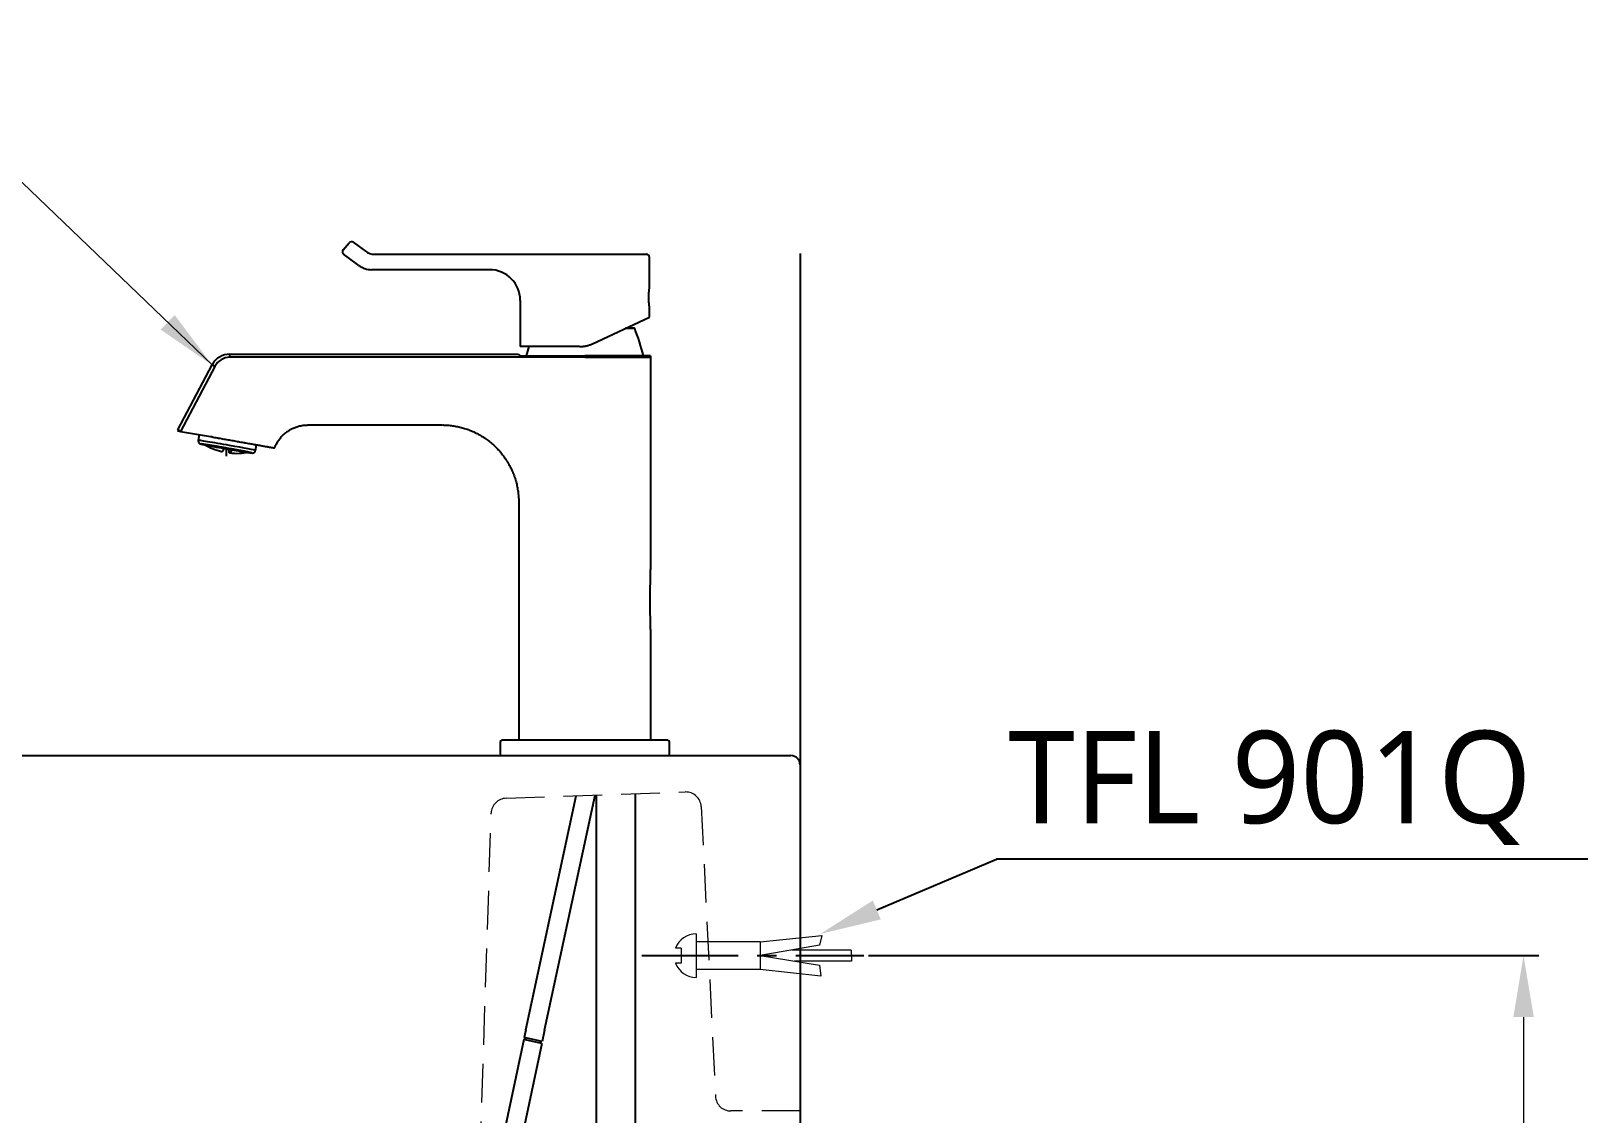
# Model space of a CAD drawing. Header units: inches. Extents: x 2493 to 5701, y -10839 to -8711.
# Drawn here: x 4399 to 4905, y -10025 to -9673 of the extents above; entities that cross this region are included whole.
import ezdxf

# ---------------------------------------------------------------- set-up
doc = ezdxf.new("R2010")
doc.units = ezdxf.units.IN
doc.header["$LTSCALE"] = 50
doc.header["$MEASUREMENT"] = 0
doc.linetypes.add('CENTER', pattern=[2, 1.25, -0.25, 0.25, -0.25])
doc.linetypes.add('HIDDEN', pattern=[0.375, 0.25, -0.125])
for name, color, linetype in [('1', 1, 'Continuous'), ('10', 7, 'Continuous'), ('6', 6, 'Continuous'), ('BATH', 4, 'Continuous')]:
    doc.layers.add(name, color=color, linetype=linetype)
doc.styles.get("Standard").update_dxf_attribs({"font": 'NanumGothic.ttf'})
doc.dimstyles.get("Standard").update_dxf_attribs({"dimtxt": 20, "dimasz": 20, "dimexe": 5, "dimexo": 1.5, "dimgap": 10, "dimtad": 0, "dimtoh": 1, "dimdec": 0, "dimzin": 0, "dimdsep": 46, "dimtxsty": 'Standard', "dimcen": 0, "dimclrd": 3, "dimclre": 3, "dimclrt": 2, "dimadec": 0, "dimazin": 3, "dimtfac": 1, "dimtdec": 0, "dimtofl": 0, "dimtmove": 0, "dimatfit": 3, "dimfxl": 0, "dimtolj": 1, "dimtzin": 0, "dimlwd": 0, "dimlwe": 25, "dimarcsym": 0})
doc.dimstyles.new('Standard$0', dxfattribs={"dimtxt": 0.18, "dimasz": 0.18, "dimexe": 0.18, "dimexo": 0.0625, "dimgap": 0.09, "dimtad": 0, "dimtih": 1, "dimtoh": 1, "dimdec": 4, "dimzin": 0, "dimdsep": 46, "dimtxsty": 'Standard', "dimcen": 0.09, "dimadec": 0, "dimazin": 0, "dimtfac": 1, "dimtdec": 4, "dimtofl": 0, "dimtmove": 0, "dimatfit": 3, "dimfxl": 0, "dimtolj": 1, "dimtzin": 0, "dimarcsym": 0})

# ---------------------------------------------------------------- blocks, each defined once
blk = doc.blocks.new('*D31')
at = {"color": 3, "linetype": 'Continuous', "lineweight": 25}
for p, q in [((4670.9, -9973.14), (4888.89, -9973.14)), ((4650.21, -10668.14), (4888.89, -10668.14))]:
    blk.add_line(p, q, dxfattribs=at)
at = {"color": 3, "linetype": 'Continuous', "lineweight": 0}
for p, q in [((4883.89, -9993.14), (4883.89, -10269.7)), ((4883.89, -10648.14), (4883.89, -10361.68))]:
    blk.add_line(p, q, dxfattribs=at)
at = {"color": 3}
for points in [[(4880.56, -9993.14), (4887.23, -9993.14), (4883.89, -9973.14)], [(4880.56, -10648.14), (4887.23, -10648.14), (4883.89, -10668.14)]]:
    blk.add_solid(points, dxfattribs=at)
at = {"layer": 'DEFPOINTS', "color": 0}
for p in [(4669.4, -9973.14), (4648.71, -10668.14), (4883.89, -10668.14)]:
    blk.add_point(p, dxfattribs=at)
at = {"color": 2, "insert": (4883.89, -10315.69), "char_height": 30, "attachment_point": 5, "rotation": 90}
blk.add_mtext('\\A1;695', dxfattribs=at)

msp = doc.modelspace()

# ---------------------------------------------------------------- linework, layer by layer
at = {"color": 1}
msp.add_line((4648.71, -9744.93), (4648.71, -10668.14), dxfattribs=at)
at = {"lineweight": -3, "ltscale": 0.5}
for p, q in [((4462.12, -9808.51), (4462.12, -9810.76)), ((4556.46, -9908.14), (4600.96, -9908.14))]:
    msp.add_line(p, q, dxfattribs=at)
at = {"color": 7, "linetype": 'HIDDEN', "lineweight": 0}
for p, q in [((4553.08, -9921.99), (4611.37, -9919.95)), ((4616.54, -9924.7), (4621.17, -10018.89)), ((4544.01, -10058.32), (4548.26, -9926.82)), ((4648.71, -10023.64), (4626.17, -10023.64))]:
    msp.add_line(p, q, dxfattribs=at)
at = {"color": 1, "linetype": 'CENTER', "ltscale": 0.5}
msp.add_line((4597.26, -9973.14), (4669.4, -9973.14), dxfattribs=at)
at = {"color": 3}
msp.add_lwpolyline([(4673.63, -9958.3), (4712.59, -9941.81)], dxfattribs=at)
at = {"color": 7, "linetype": 'HIDDEN', "lineweight": 0}
for centre, start, end in [((4611.54, -9924.95), 2.817, 92), ((4553.26, -9926.98), 92, 178.1468), ((4626.17, -10018.64), 182.817, 270)]:
    msp.add_arc(centre, 5, start, end, dxfattribs=at)
at = {"color": 3}
msp.add_solid([(4674.93, -9961.37), (4655.21, -9966.1), (4672.33, -9955.24)], dxfattribs=at)
at = {"layer": '1', "color": 7, "linetype": 'Continuous', "lineweight": -3}
for p, q in [((4500.12, -9743.73), (4502.05, -9741.43)), ((4503.41, -9741.26), (4505.02, -9742.46)), ((4505.02, -9742.46), (4507.38, -9744.2)), ((4501.9, -9746.37), (4500.29, -9745.18)), ((4505.21, -9748.81), (4501.9, -9746.37)), ((4510.35, -9745.18), (4578.71, -9745.18)), ((4578.71, -9745.18), (4598.71, -9745.18)), ((4599.71, -9756.18), (4599.71, -9746.18)), ((4547.71, -9750.18), (4509.37, -9750.18)), ((4557.71, -9760.18), (4557.71, -9775.18)), ((4599.71, -9765.58), (4599.71, -9762.14)), ((4581.15, -9774.24), (4599.71, -9765.58)), ((4594.91, -9769.28), (4591.77, -9769.28)), ((4594.72, -9769.16), (4592.05, -9769.16)), ((4463.27, -9777.66), (4556.8, -9777.66)), ((4463.27, -9778.66), (4463.27, -9777.66)), ((4557.65, -9778.16), (4578.71, -9778.16)), ((4576.92, -9775.18), (4557.71, -9775.18)), ((4600.07, -9778.16), (4578.71, -9778.16)), ((4446.41, -9802.28), (4457.51, -9781.14)), ((4458.4, -9781.6), (4447.3, -9802.74)), ((4458.4, -9781.6), (4457.51, -9781.14)), ((4578.71, -9778.66), (4463.27, -9778.66)), ((4578.71, -9778.66), (4600.21, -9778.66)), ((4600.21, -9844.47), (4600.21, -9778.66)), ((4446.31, -9802.57), (4447.3, -9802.74)), ((4447.3, -9802.74), (4446.41, -9802.28)), ((4447.3, -9802.74), (4456.98, -9804.45)), ((4453.35, -9803.81), (4453.03, -9805.66)), ((4471.64, -9808.93), (4471.96, -9807.09)), ((4470.48, -9809.75), (4470.48, -9809.75)), ((4470.48, -9809.75), (4470.48, -9809.75)), ((4557.21, -9825.64), (4557.21, -9903.14)), ((4600.21, -9903.14), (4600.21, -9869.58)), ((4551.21, -9903.64), (4551.21, -9907.64)), ((4578.71, -9903.14), (4551.71, -9903.14)), ((4605.71, -9903.14), (4578.71, -9903.14)), ((4606.21, -9907.64), (4606.21, -9903.64)), ((4551.71, -9908.14), (4578.71, -9908.14)), ((4556.46, -9908.14), (4556.46, -9908.14)), ((4578.71, -9908.14), (4605.71, -9908.14)), ((4600.96, -9908.14), (4600.96, -9908.14))]:
    msp.add_line(p, q, dxfattribs=at)
at = {"layer": '1', "color": 3}
msp.add_line((4904.81, -9941.81), (4712.59, -9941.81), dxfattribs=at)
at = {"layer": '1', "color": 7, "linetype": 'Continuous', "lineweight": 0, "ltscale": 0.3}
for p, q in [((4614.88, -9966.05), (4614.88, -9980.23)), ((4630.69, -9968.64), (4614.88, -9968.64)), ((4635.76, -9968.64), (4630.69, -9968.64)), ((4635.76, -9968.64), (4655.71, -9966.6)), ((4635.76, -9968.64), (4635.76, -9977.64)), ((4655.05, -9969.75), (4635.76, -9973.14)), ((4655.71, -9966.6), (4655.05, -9969.75)), ((4610, -9970.74), (4608.21, -9970.74)), ((4610, -9975.54), (4608.21, -9975.54)), ((4610, -9970.74), (4610, -9975.54)), ((4635.76, -9973.14), (4655.05, -9976.27)), ((4665.32, -9971.34), (4645.99, -9971.34)), ((4665.37, -9974.94), (4646.85, -9974.94)), ((4665.32, -9971.34), (4665.37, -9974.94)), ((4630.69, -9977.64), (4614.88, -9977.64)), ((4635.76, -9977.64), (4630.69, -9977.64)), ((4655.38, -9979.78), (4635.76, -9977.64)), ((4655.05, -9976.27), (4655.38, -9979.78))]:
    msp.add_line(p, q, dxfattribs=at)
at = {"layer": '1', "color": 7, "linetype": 'Continuous', "lineweight": -3}
for centre, radius, start, end in [((4502.82, -9742.07), 1, 53.546, 140), ((4500.89, -9744.37), 1, 140, 233.546), ((4510.35, -9740.18), 5, 233.546, 270), ((4598.71, -9746.18), 1, 0, 90), ((4509.37, -9743.18), 7, 233.546, 270), ((4547.71, -9760.18), 10, 0, 90), ((4594.72, -9769.36), 0.2, 21.5684, 90), ((4529.81, -9795.02), 70, 13.9365, 21.5684), ((4463.27, -9784.16), 6.5, 90, 152.3041), ((4627.61, -9795.02), 70, 163.5357, 166.0635), ((4599.21, -9778.66), 1, 0, 30), ((4463.27, -9784.16), 5.5, 90, 152.3041), ((4447.3, -9802.74), 1, 152.3041, 170), ((4465.53, -9789.08), 20.8, 239.2862, 256.366), ((4465.53, -9789.08), 20.8, 263.5592, 280.7883), ((4551.71, -9903.64), 0.5, 90, 180), ((4605.71, -9903.64), 0.5, 0, 90), ((4551.71, -9907.64), 0.5, 180, 270), ((4605.71, -9907.64), 0.5, 270, 0)]:
    msp.add_arc(centre, radius, start, end, dxfattribs=at)
at = {"layer": '1', "color": 7, "linetype": 'Continuous', "lineweight": 0, "ltscale": 0.3}
for start, end in [(90, 160.2122), (199.7878, 270)]:
    msp.add_arc((4614.88, -9973.14), 7.09, start, end, dxfattribs=at)
at = {"layer": '1', "color": 7, "linetype": 'Continuous', "lineweight": -3}
for centre, major_axis, ratio, start_param, end_param in [((4462.33, -9807.3), (9.31, -1.63), 0.015134, 1.484849, 3.141546), ((4462.16, -9808.28), (8.32, -1.46), 0.015134, 0.004813, 6.277484), ((4462.16, -9808.28), (8.32, -1.46), 0.015134, 1.484849, 3.147806), ((4462.16, -9808.28), (7.88, -1.38), 0.015134, 1.484849, 3.622899), ((4462.16, -9808.28), (8.32, -1.46), 0.015134, 3.147813, 3.348599), ((4462.16, -9808.28), (8.32, -1.46), 0.015134, 3.348599, 3.725197), ((4464.26, -9788.86), (-3.62, -20.44), 0.085832, 6.277795, 6.633381), ((4459.87, -9828.82), (-3.77, -21.29), 0.085832, 3.449298, 3.477886), ((4466.81, -9789.31), (-3.62, -20.44), 0.085832, 5.963371, 6.633381), ((4462.16, -9808.28), (7.88, -1.38), 0.015134, 0, 1.484849), ((4462.16, -9808.28), (8.32, -1.46), 0.015134, 0, 1.484849), ((4462.33, -9807.3), (9.31, -1.63), 0.015134, 0.000054, 1.484849), ((4462.16, -9808.28), (8.32, -1.46), 0.015134, 5.69959, 6.283185), ((4462.16, -9808.28), (7.88, -1.38), 0.015134, 5.801888, 6.283185)]:
    msp.add_ellipse(centre, major_axis=major_axis, ratio=ratio, start_param=start_param, end_param=end_param, dxfattribs=at)
for points, knots in [([(4599.71, -9762.18), (4599.71, -9762.18), (4599.71, -9762.17), (4599.7, -9762.14), (4599.7, -9762.11), (4599.7, -9762.1), (4599.69, -9762.07), (4599.69, -9762.06), (4599.69, -9762.02), (4599.68, -9761.95), (4599.67, -9761.87), (4599.66, -9761.8), (4599.65, -9761.78), (4599.65, -9761.74), (4599.65, -9761.72), (4599.64, -9761.7), (4599.64, -9761.63), (4599.62, -9761.5), (4599.6, -9761.3), (4599.59, -9761.16), (4599.58, -9761.06), (4599.58, -9761.04), (4599.57, -9761), (4599.57, -9760.95), (4599.56, -9760.89), (4599.55, -9760.76), (4599.54, -9760.6), (4599.53, -9760.42), (4599.52, -9760.28), (4599.52, -9760.24), (4599.51, -9760.14), (4599.51, -9760.1), (4599.51, -9759.96), (4599.5, -9759.77), (4599.5, -9759.57), (4599.49, -9759.43), (4599.49, -9759.35), (4599.49, -9759.28), (4599.49, -9759.23), (4599.49, -9759.2), (4599.49, -9759.08), (4599.49, -9758.98), (4599.5, -9758.79), (4599.5, -9758.59), (4599.51, -9758.4), (4599.51, -9758.28), (4599.51, -9758.26), (4599.51, -9758.21), (4599.52, -9758.19), (4599.52, -9758.12), (4599.52, -9758.07), (4599.53, -9757.94), (4599.54, -9757.76), (4599.55, -9757.59), (4599.56, -9757.47), (4599.56, -9757.43), (4599.57, -9757.35), (4599.58, -9757.31), (4599.59, -9757.2), (4599.6, -9757.05), (4599.62, -9756.86), (4599.63, -9756.74), (4599.64, -9756.67), (4599.64, -9756.66), (4599.65, -9756.63), (4599.65, -9756.59), (4599.66, -9756.55), (4599.67, -9756.49), (4599.68, -9756.4), (4599.68, -9756.34), (4599.69, -9756.29), (4599.69, -9756.28), (4599.7, -9756.26), (4599.7, -9756.26), (4599.7, -9756.24), (4599.7, -9756.22), (4599.71, -9756.19), (4599.71, -9756.18), (4599.71, -9756.18)], [0, 0, 0, 0, 0.031031, 0.062288, 0.062288, 0.077917, 0.077917, 0.093545, 0.093545, 0.124802, 0.156059, 0.156059, 0.171688, 0.171688, 0.179502, 0.179502, 0.187316, 0.218573, 0.24983, 0.281088, 0.281088, 0.288902, 0.288902, 0.296716, 0.312345, 0.312345, 0.343602, 0.374859, 0.374859, 0.390487, 0.390487, 0.406116, 0.406116, 0.437373, 0.46863, 0.46863, 0.484258, 0.492073, 0.492073, 0.499887, 0.499887, 0.531144, 0.531144, 0.562401, 0.593658, 0.593658, 0.601472, 0.601472, 0.609287, 0.609287, 0.624915, 0.624915, 0.656172, 0.687429, 0.687429, 0.703058, 0.703058, 0.718686, 0.718686, 0.749943, 0.781201, 0.812458, 0.812458, 0.820272, 0.820272, 0.828086, 0.843715, 0.843715, 0.874972, 0.906229, 0.906229, 0.921857, 0.921857, 0.929672, 0.929672, 0.937486, 0.968743, 1, 1, 1, 1]), ([(4556.8, -9777.66), (4556.82, -9777.66), (4556.84, -9777.66), (4556.88, -9777.66), (4556.9, -9777.66), (4556.96, -9777.67), (4557, -9777.68), (4557.07, -9777.7), (4557.11, -9777.71), (4557.18, -9777.74), (4557.22, -9777.76), (4557.28, -9777.79), (4557.3, -9777.8), (4557.33, -9777.82), (4557.35, -9777.83), (4557.4, -9777.87), (4557.44, -9777.9), (4557.49, -9777.95), (4557.5, -9777.96), (4557.53, -9778), (4557.55, -9778.02), (4557.59, -9778.07), (4557.62, -9778.11), (4557.65, -9778.16)], [0, 0, 0, 0, 0.0625, 0.0625, 0.125, 0.125, 0.25, 0.25, 0.375, 0.375, 0.5, 0.5, 0.5625, 0.5625, 0.625, 0.625, 0.75, 0.75, 0.8125, 0.8125, 0.875, 0.875, 1, 1, 1, 1]), ([(4576.92, -9775.18), (4577.28, -9775.18), (4577.65, -9775.16), (4578.37, -9775.08), (4578.72, -9775.02), (4579.25, -9774.9), (4579.43, -9774.86), (4579.69, -9774.78), (4579.78, -9774.76), (4579.96, -9774.7), (4580.04, -9774.68), (4580.48, -9774.53), (4580.81, -9774.39), (4581.15, -9774.24)], [0, 0, 0, 0, 0.25, 0.25, 0.5, 0.5, 0.625, 0.625, 0.6875, 0.6875, 0.75, 0.75, 1, 1, 1, 1]), ([(4477.87, -9808.14), (4478, -9807.79), (4478.33, -9807.01), (4478.98, -9805.87), (4479.78, -9804.79), (4480.68, -9803.82), (4481.66, -9802.99), (4482.66, -9802.32), (4483.68, -9801.76), (4484.75, -9801.31), (4486.07, -9800.92), (4487.51, -9800.67), (4489.05, -9800.65), (4490.61, -9800.66), (4492.36, -9800.65), (4494.46, -9800.66), (4496.99, -9800.66), (4499.99, -9800.66), (4503.48, -9800.66), (4507.47, -9800.66), (4511.91, -9800.66), (4516.82, -9800.66), (4522.18, -9800.66), (4527.38, -9800.66), (4530.78, -9800.66), (4532.25, -9800.66)], [0, 0, 0, 0, 0.019138, 0.044568, 0.067827, 0.088924, 0.113674, 0.13457, 0.151619, 0.173864, 0.195042, 0.223428, 0.2499, 0.275184, 0.304481, 0.341087, 0.384994, 0.436194, 0.497511, 0.566801, 0.644063, 0.729297, 0.822503, 0.923681, 1, 1, 1, 1]), ([(4532.25, -9800.67), (4532.48, -9800.66), (4533.24, -9800.66), (4534.54, -9800.75), (4536.12, -9800.95), (4537.7, -9801.25), (4539.25, -9801.65), (4540.78, -9802.15), (4542.27, -9802.75), (4543.72, -9803.45), (4545.18, -9804.26), (4546.62, -9805.21), (4548.03, -9806.28), (4549.35, -9807.43), (4550.57, -9808.67), (4551.7, -9809.97), (4552.72, -9811.33), (4553.64, -9812.74), (4554.45, -9814.2), (4555.16, -9815.7), (4555.76, -9817.22), (4556.26, -9818.77), (4556.65, -9820.33), (4556.94, -9821.9), (4557.12, -9823.47), (4557.21, -9824.72), (4557.2, -9825.44), (4557.2, -9825.64)], [0, 0, 0, 0, 0.017829, 0.058402, 0.099113, 0.139933, 0.180839, 0.221814, 0.262845, 0.303922, 0.345036, 0.390577, 0.435732, 0.4804, 0.524611, 0.568391, 0.611757, 0.654726, 0.697305, 0.739501, 0.781315, 0.822746, 0.863789, 0.904436, 0.944674, 0.984488, 1, 1, 1, 1]), ([(4453.03, -9805.66), (4453.03, -9805.67), (4452.99, -9805.78), (4453.01, -9806), (4453.09, -9806.27), (4453.23, -9806.47), (4453.37, -9806.62), (4453.5, -9806.71), (4453.61, -9806.76), (4453.69, -9806.79), (4453.78, -9806.82), (4453.85, -9806.84), (4453.92, -9806.86), (4453.95, -9806.87)], [0, 0, 0, 0, 0.004997, 0.128045, 0.229015, 0.316388, 0.393337, 0.461746, 0.521935, 0.595444, 0.708405, 0.894969, 1, 1, 1, 1]), ([(4457.5, -9804.54), (4457.46, -9804.53), (4457.42, -9804.53), (4457.33, -9804.51), (4457.29, -9804.5), (4457.23, -9804.49), (4457.21, -9804.49), (4457.16, -9804.48), (4457.14, -9804.48), (4457.07, -9804.46), (4457.03, -9804.46), (4456.98, -9804.45)], [0, 0, 0, 0, 0.25, 0.25, 0.5, 0.5, 0.625, 0.625, 0.75, 0.75, 1, 1, 1, 1]), ([(4457.5, -9804.54), (4457.78, -9804.59), (4458.06, -9804.64), (4458.63, -9804.74), (4458.91, -9804.79), (4459.34, -9804.86), (4459.48, -9804.89), (4459.76, -9804.94), (4459.91, -9804.96), (4460.33, -9805.04), (4460.62, -9805.09), (4461.2, -9805.19), (4461.48, -9805.24), (4462.06, -9805.34), (4462.35, -9805.39), (4463.21, -9805.55), (4463.79, -9805.65), (4464.92, -9805.85), (4465.49, -9805.95), (4466.61, -9806.15), (4467.16, -9806.24), (4467.84, -9806.36), (4467.97, -9806.39), (4468.25, -9806.43), (4468.38, -9806.46), (4468.78, -9806.53), (4469.05, -9806.58), (4469.83, -9806.71), (4470.35, -9806.81), (4471.35, -9806.98), (4471.83, -9807.07), (4472.77, -9807.23), (4473.22, -9807.31), (4473.7, -9807.4), (4473.76, -9807.41), (4473.86, -9807.43), (4474.02, -9807.45), (4474.18, -9807.48), (4474.48, -9807.53), (4474.68, -9807.57), (4475.24, -9807.67), (4475.59, -9807.73), (4476.07, -9807.81), (4476.22, -9807.84), (4476.43, -9807.88), (4476.53, -9807.9), (4476.63, -9807.91), (4476.69, -9807.92), (4476.73, -9807.93), (4476.88, -9807.96), (4476.99, -9807.98), (4477.2, -9808.01), (4477.29, -9808.03), (4477.46, -9808.06), (4477.6, -9808.08), (4477.75, -9808.11), (4477.81, -9808.12), (4477.84, -9808.13), (4477.85, -9808.13), (4477.86, -9808.13), (4477.86, -9808.13), (4477.86, -9808.13), (4477.86, -9808.13), (4477.86, -9808.13), (4477.86, -9808.13)], [0, 0, 0, 0, 0.031243, 0.031243, 0.062486, 0.062486, 0.078108, 0.078108, 0.093729, 0.093729, 0.124973, 0.124973, 0.156216, 0.156216, 0.187459, 0.187459, 0.249945, 0.249945, 0.312431, 0.312431, 0.374918, 0.374918, 0.390539, 0.390539, 0.406161, 0.406161, 0.437404, 0.437404, 0.49989, 0.49989, 0.562376, 0.562376, 0.624863, 0.624863, 0.632673, 0.632673, 0.640484, 0.656106, 0.656106, 0.687349, 0.687349, 0.749835, 0.749835, 0.781078, 0.781078, 0.7967, 0.804511, 0.804511, 0.812321, 0.812321, 0.843565, 0.843565, 0.874808, 0.874808, 0.906051, 0.937294, 0.968537, 0.968537, 0.984159, 0.991969, 0.991969, 0.99978, 0.99978, 1, 1, 1, 1]), ([(4462.82, -9808.61), (4462.39, -9808.55), (4461.91, -9808.47), (4461.42, -9808.39), (4461.37, -9808.38)], [0, 0, 0, 0, 0.880548, 1, 1, 1, 1]), ([(4470.57, -9809.77), (4470.58, -9809.77), (4470.63, -9809.77), (4470.71, -9809.77), (4470.88, -9809.74), (4471.08, -9809.68), (4471.29, -9809.55), (4471.49, -9809.34), (4471.61, -9809.12), (4471.63, -9808.97), (4471.63, -9808.93)], [0, 0, 0, 0, 0.104994, 0.260609, 0.368593, 0.485086, 0.620419, 0.771301, 0.936891, 1, 1, 1, 1]), ([(4600.21, -9869.59), (4600.21, -9869.59), (4600.21, -9869.59), (4600.21, -9869.59), (4600.21, -9869.58), (4600.21, -9869.58), (4600.21, -9869.56), (4600.2, -9869.54), (4600.2, -9869.53), (4600.2, -9869.52), (4600.2, -9869.52), (4600.2, -9869.5), (4600.2, -9869.48), (4600.2, -9869.43), (4600.2, -9869.4), (4600.2, -9869.33), (4600.19, -9869.31), (4600.19, -9869.28), (4600.19, -9869.27), (4600.19, -9869.24), (4600.19, -9869.23), (4600.19, -9869.17), (4600.19, -9869.12), (4600.18, -9869.02), (4600.18, -9868.97), (4600.17, -9868.86), (4600.17, -9868.8), (4600.17, -9868.68), (4600.17, -9868.62), (4600.16, -9868.44), (4600.15, -9868.32), (4600.14, -9868.07), (4600.14, -9867.95), (4600.13, -9867.69), (4600.12, -9867.56), (4600.11, -9867.3), (4600.11, -9867.17), (4600.1, -9866.9), (4600.1, -9866.77), (4600.09, -9866.56), (4600.09, -9866.5), (4600.08, -9866.36), (4600.08, -9866.29), (4600.07, -9865.95), (4600.06, -9865.68), (4600.05, -9865.13), (4600.04, -9864.86), (4600.03, -9864.31), (4600.02, -9864.03), (4600.01, -9863.48), (4600.01, -9863.2), (4600, -9862.65), (4599.99, -9862.37), (4599.98, -9861.54), (4599.97, -9860.98), (4599.97, -9859.86), (4599.96, -9859.3), (4599.96, -9858.6), (4599.96, -9858.46), (4599.96, -9858.18), (4599.96, -9858.04), (4599.96, -9857.62), (4599.96, -9857.34), (4599.96, -9856.5), (4599.97, -9855.94), (4599.97, -9854.81), (4599.98, -9854.25), (4599.99, -9853.14), (4600, -9852.58), (4600.02, -9851.74), (4600.02, -9851.46), (4600.03, -9850.91), (4600.04, -9850.63), (4600.05, -9850.08), (4600.06, -9849.8), (4600.07, -9849.25), (4600.07, -9848.97), (4600.09, -9848.56), (4600.09, -9848.43), (4600.1, -9848.15), (4600.1, -9848.02), (4600.11, -9847.61), (4600.12, -9847.34), (4600.13, -9846.94), (4600.13, -9846.81), (4600.14, -9846.55), (4600.14, -9846.41), (4600.15, -9846.22), (4600.15, -9846.16), (4600.16, -9846.03), (4600.16, -9845.96), (4600.16, -9845.77), (4600.17, -9845.65), (4600.17, -9845.46), (4600.18, -9845.4), (4600.18, -9845.29), (4600.18, -9845.23), (4600.19, -9845.11), (4600.19, -9845.05), (4600.19, -9844.95), (4600.19, -9844.89), (4600.2, -9844.82), (4600.2, -9844.79), (4600.2, -9844.75), (4600.2, -9844.72), (4600.2, -9844.66), (4600.2, -9844.62), (4600.2, -9844.57), (4600.2, -9844.55), (4600.21, -9844.53), (4600.21, -9844.52), (4600.21, -9844.51), (4600.21, -9844.5), (4600.21, -9844.49), (4600.21, -9844.48), (4600.21, -9844.47), (4600.21, -9844.47), (4600.21, -9844.47), (4600.21, -9844.47), (4600.21, -9844.47), (4600.21, -9844.47), (4600.21, -9844.47)], [0, 0, 0, 0, 0.000908, 0.000908, 0.002855, 0.002855, 0.010645, 0.010645, 0.012593, 0.012593, 0.014541, 0.014541, 0.018436, 0.018436, 0.026226, 0.026226, 0.030121, 0.030121, 0.032068, 0.032068, 0.034016, 0.034016, 0.041806, 0.041806, 0.049596, 0.049596, 0.057387, 0.057387, 0.065177, 0.065177, 0.080757, 0.080757, 0.096338, 0.096338, 0.111918, 0.111918, 0.127498, 0.127498, 0.143079, 0.143079, 0.150869, 0.150869, 0.158659, 0.158659, 0.18982, 0.18982, 0.220981, 0.220981, 0.252141, 0.252141, 0.283302, 0.283302, 0.314463, 0.314463, 0.376785, 0.376785, 0.439106, 0.439106, 0.454686, 0.454686, 0.470267, 0.470267, 0.501428, 0.501428, 0.563749, 0.563749, 0.626071, 0.626071, 0.688392, 0.688392, 0.719553, 0.719553, 0.750714, 0.750714, 0.781875, 0.781875, 0.813035, 0.813035, 0.828616, 0.828616, 0.844196, 0.844196, 0.875357, 0.875357, 0.890937, 0.890937, 0.906518, 0.906518, 0.914308, 0.914308, 0.922098, 0.922098, 0.937678, 0.937678, 0.945469, 0.945469, 0.953259, 0.953259, 0.961049, 0.961049, 0.968839, 0.968839, 0.972734, 0.972734, 0.976629, 0.976629, 0.98442, 0.98442, 0.988315, 0.988315, 0.990262, 0.990262, 0.99221, 0.996105, 0.996105, 0.998052, 0.999026, 0.999513, 0.999757, 0.999757, 1, 1, 1, 1])]:
    msp.add_open_spline(points, degree=3, knots=knots, dxfattribs=at)
msp.add_open_spline([(4461.46, -9808.16), (4461.89, -9808.25), (4462.74, -9808.42), (4463.59, -9808.55), (4464.01, -9808.61)], degree=3, dxfattribs=at)
at = {"layer": '10', "color": 0, "linetype": 'Continuous'}
for p, q in [((4249.58, -9908.14), (4645.71, -9908.14)), ((4648.71, -9911.14), (4648.71, -10273.14))]:
    msp.add_line(p, q, dxfattribs=at)
msp.add_arc((4645.71, -9911.14), 3, 0, 90, dxfattribs=at)
at = {"layer": '6'}
for p, q in [((4582.36, -9920.96), (4582.36, -10126.9)), ((4595.06, -9920.52), (4595.06, -10126.9))]:
    msp.add_line(p, q, dxfattribs=at)
at = {"layer": 'BATH', "color": 7}
for p, q in [((4559.51, -9997.26, -0.05), (4575.9, -9921.19, -0.01)), ((4565.62, -9997.39, -0.05), (4582.07, -9920.97, -0.01)), ((4558.83, -10000.45, -0.05), (4552.87, -10028.52, -0.05)), ((4564.7, -10001.7, -0.05), (4558.83, -10000.45, -0.05)), ((4559.51, -9997.26, -0.05), (4558.98, -9999.76, -0.05)), ((4564.85, -10001.01, -0.05), (4558.98, -9999.76, -0.05)), ((4559.32, -10000.55, -0.05), (4559.47, -9999.87, -0.05)), ((4564.21, -10001.59, -0.05), (4564.36, -10000.91, -0.05)), ((4565.62, -9997.39, -0.05), (4564.85, -10001.01, -0.05)), ((4564.7, -10001.7, -0.05), (4558.74, -10029.77, -0.05))]:
    msp.add_line(p, q, dxfattribs=at)

# ---------------------------------------------------------------- texts
at = {"color": 2, "insert": (4716.33, -9900.09), "char_height": 30, "attachment_point": 1}
msp.add_mtext_dynamic_manual_height_columns('\\A1;TFL 901Q', width=184.8225, gutter_width=100, heights=[0], dxfattribs=at)

# ---------------------------------------------------------------- dimensions: what is measured, and where the dimension line sits
dim = msp.add_linear_dim(base=(4883.89, -10668.14), p1=(4669.4, -9973.14), p2=(4648.71, -10668.14), angle=90, dimstyle='Standard$0', override={"dimtxt": 30, "dimasz": 20, "dimexe": 5, "dimexo": 1.5, "dimgap": 10, "dimtih": 0, "dimdec": 0, "dimcen": 0, "dimclrd": 3, "dimclre": 3, "dimclrt": 2, "dimazin": 3, "dimtdec": 0, "dimlwd": 0, "dimlwe": 25, "dimarcsym": 1})
dim.commit()
dim.dimension.update_dxf_attribs({"geometry": '*D31', "text_midpoint": (4883.89, -10315.69), "dimtype": 160})

# ---------------------------------------------------------------- leaders
msp.add_leader([(4457.51, -9781.14), (4344.41, -9672.64), (4125.76, -9672.64)], dimstyle='Standard', override={"dimarcsym": 1})

doc.saveas('drawing.dxf')
